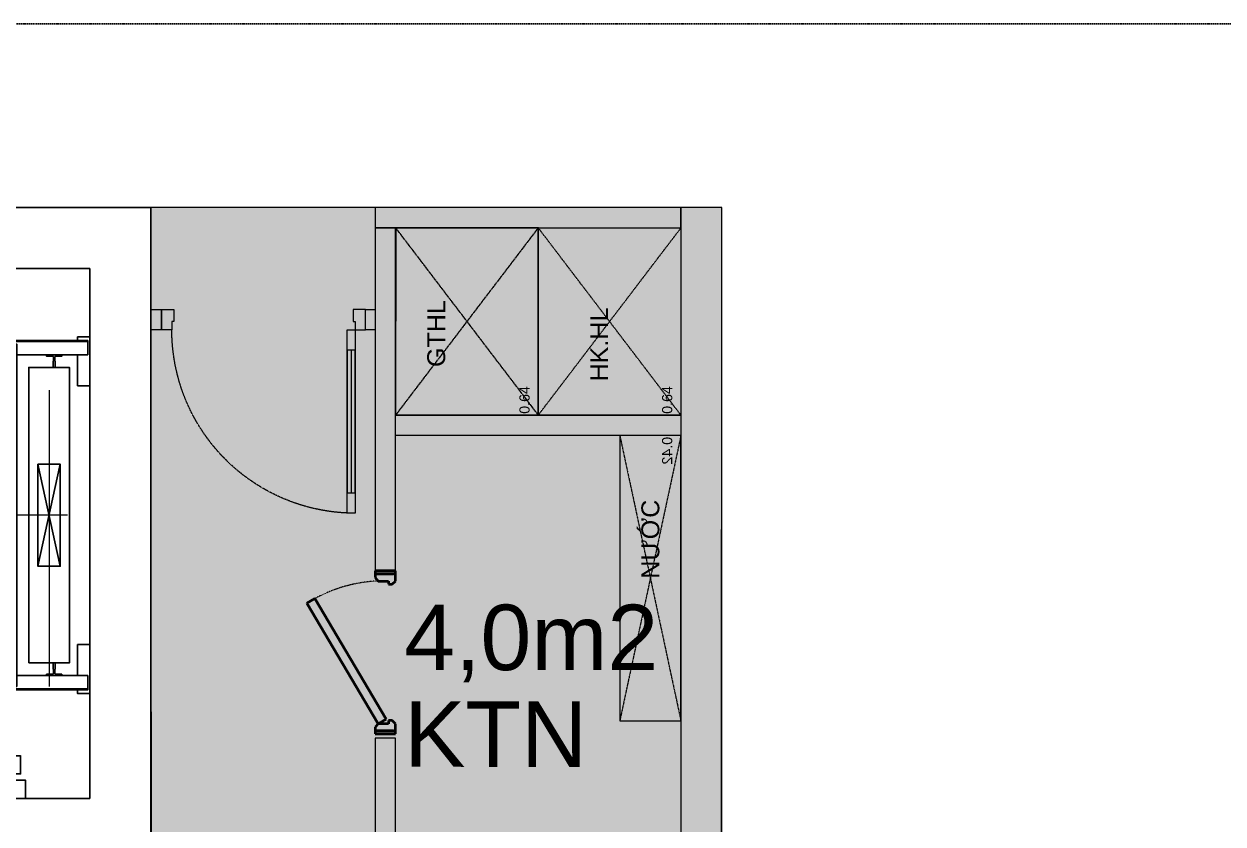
# Model space of a CAD drawing. Header units: millimetres. Extents: x 43 to 292031, y -97961 to -169.
# Drawn here: x 87184 to 93068, y -58729 to -54804 of the extents above; entities that cross this region are included whole.
import ezdxf
from ezdxf.enums import TextEntityAlignment as Align

# ---------------------------------------------------------------- set-up
doc = ezdxf.new("R2010")
doc.units = ezdxf.units.MM
for name, pattern in [('250602-MB CO CAU CĂN HO X1-3A-1$0$Xr_truc thang N3 tang dien hinh$0$T-Can ho$0$HIDDEN3', [0.2, 0.1, -0.1]), ('ACAD_ISO02W100', [15, 12, -3]), ('HIDDEN', [9.525, 6.35, -3.175]), ('HIDDEN3', [0.2, 0.1, -0.1]), ('Xr_truc thang N3 tang dien hinh$0$T-Can ho$0$HIDDEN3', [0.2, 0.1, -0.1]), ('XREF MB$0$HIDDEN', [0.375, 0.25, -0.125]), ('Xref Y2-Y4 ME$0$Xref MB Y2.Y4$0$Xr_truc thang N3 tang dien hinh$0$T-Can ho$0$HIDDEN3', [0.2, 0.1, -0.1]), ('Xref.Trục tầng 1$0$CENTER2', [1.125, 0.75, -0.125, 0.125, -0.125])]:
    doc.linetypes.add(name, pattern=pattern)
doc.layers.get('0').update_dxf_attribs({"color": 231})
for name, color, linetype in [('250602-MB CO CAU CĂN HO X1-3A-1$0$A-TEXT', 2, 'Continuous'), ('250602-MB CO CAU CĂN HO X1-3A-1$0$Xr_truc thang N3 tang dien hinh$0$0- LM HVAC', 50, 'Continuous'), ('A-CONC', 2, 'Continuous'), ('A-DOOR', 142, 'Continuous'), ('A-TBi', 27, 'Continuous'), ('KT', 254, 'Continuous')]:
    doc.layers.add(name, color=color, linetype=linetype)
for name, color, linetype, lineweight in [('A-Truc', 10, 'Xref.Trục tầng 1$0$CENTER2', 9), ('A-Truc ky thuat', 162, 'Continuous', 0), ('AS3_HIDDEN', 253, 'ACAD_ISO02W100', 15), ('ICU. CUA', 145, 'Continuous', 13), ('KTV-KT-TUONG', 4, 'Continuous', 18), ('text', 7, 'Continuous', 20)]:
    doc.layers.add(name, color=color, linetype=linetype, lineweight=lineweight)
doc.layers.add('MDI-HANHLANG', color=5, linetype='HIDDEN', plot=False)
doc.styles.add('250602-MB CO CAU CĂN HO X1-3A-1$0$Xr_truc thang N3 tang dien hinh$0$T-Can ho$0$Arial', font='arial.ttf')
doc.styles.add('PVT_Chu Thuong', font='arial.ttf', dxfattribs={"width": 0.8})
doc.styles.add('Xr_truc thang N3 tang dien hinh$0$T-Can ho$0$Arial', font='arial.ttf')
doc.styles.add('Xref Y2-Y4 ME$0$Xref MB Y2.Y4$0$Xr_truc thang N3 tang dien hinh$0$T-Can ho$0$Arial', font='arial.ttf')

# ---------------------------------------------------------------- blocks, each defined once
blk = doc.blocks.new('THANG TÀNG DH_dwg_MB DH 5T TC 180$0$2_thang maycuon$0$Z$W__23185-2265523-MẶT BẰNG TẦNG 08-11')
at = {"flags": 128}
blk.add_lwpolyline([(57, -89), (-57, -89), (-57, -81), (-4.75, -78), (-4.75, -41.25), (-8, -38), (-8, 0), (8, 0), (8, -38), (4.75, -41.25), (4.75, -78), (57, -81)], close=True, dxfattribs=at)
blk = doc.blocks.new('THANG TÀNG DH_dwg_tm1400x2100mb-2265527-MẶT BẰNG TẦNG 08-11')
for p, q in [((1812.3, 2080), (1817, 2080)), ((710, 1945), (1210, 1835))]:
    blk.add_line(p, q)
at = {"flags": 128}
for points in [[(325, 2090), (85, 2090), (85, 2030), (103, 2030), (85, 2030), (85, 2090), (325, 2090), (325, 2030), (173, 2030)], [(103, 2080), (107.7, 2080), (107.7, 1621.5), (103, 1621.5), (103, 2080), (107.7, 2080), (110, 2080), (118, 2080), (170.7, 2080), (173, 2080)], [(173, 1731.5), (173, 2080), (170.7, 2080), (118, 2080), (110, 2080), (107.7, 2080)], [(1747, 2030), (1595, 2030), (1595, 2090), (1835, 2090), (1835, 2030), (1817, 2030), (1835, 2030), (1835, 2090), (1595, 2090)], [(1812.3, 1621.5), (1817, 1621.5), (1817, 2080), (1812.3, 2080), (1810, 2080), (1802, 2080), (1810, 2080), (1812.3, 2080), (1812.3, 1621.5), (1810, 1621.5), (1802, 1621.5), (1749.3, 1621.5), (1747, 1621.5), (1747, 1631.5)], [(1747, 1731.5), (1747, 2080), (1802, 2080), (1747, 2080)], [(1210, 1945), (1210, 1835), (710, 1835), (710, 1945), (1210, 1945), (710, 1835)], [(120, 1729), (120, 1731.5), (1800, 1731.5), (1800, 1729)], [(1800, 1634), (1800, 1638.2), (1800, 1641.4), (1800, 1649.8), (1800, 1713.2), (1800, 1721.6), (1800, 1724.8), (1800, 1729), (120, 1729), (120, 1724.8), (120, 1721.6), (120, 1713.2), (120, 1649.8), (120, 1641.4), (120, 1638.2), (120, 1634)], [(2139.4, 1750), (2229.4, 1750), (2229.4, -105), (2140, -105), (2140, 1750)], [(107.7, 1621.5), (110, 1621.5), (118, 1621.5), (170.7, 1621.5), (173, 1621.5), (173, 1631.5)], [(2140, 0), (0, 0), (0, 1400), (2070, 1400), (2070, 1250), (2140, 1250)], [(2140, 25), (25, 25), (25, 1375), (2045, 1375), (2045, 1225), (2140, 1225)], [(2260, 590), (2300, 590), (2300, 20), (2260, 20)], [(2350, -25), (2350, -45), (2400, -45), (2400, 30), (2350, 30)], [(1704.7, -35), (1909.7, 0), (1909.7, -35), (1704.7, -35), (1704.7, 0), (1909.7, -35)], [(1085, -310), (1085, -131.5), (1335, -131.5), (1335, -310)]]:
    blk.add_lwpolyline(points, dxfattribs=at)
for points in [[(107.7, 2075.6), (107.7, 2074.9)], [(182, 1919), (180, 1952.5), (173, 1952.5), (173, 1877.5), (180, 1877.5), (182, 1911), (204, 1911), (205, 1910), (235, 1910), (235, 1920), (205, 1920), (204, 1919)], [(1685, 1790), (235, 1790), (235, 1990), (1685, 1990)], [(1738, 1919), (1740, 1952.5), (1747, 1952.5), (1747, 1877.5), (1740, 1877.5), (1738, 1911), (1716, 1911), (1715, 1910), (1685, 1910), (1685, 1920), (1715, 1920), (1716, 1919)], [(2350, 1775), (2350, -100), (2260, -100), (2260, 1775)], [(1800, 1631.5), (120, 1631.5), (120, 1634), (1800, 1634)], [(1153, 1631.5), (1267, 1631.5), (1267, 1623.5), (1214.7, 1620.5), (1214.7, 1583.7), (1218, 1580.5), (1218, 1542.5), (1202, 1542.5), (1202, 1580.5), (1205.2, 1583.7), (1205.2, 1620.5), (1153, 1623.5)], [(2400, 1315), (2400, 1230), (2350, 1230), (2350, 1315)], [(2145, 570), (2145, 1240), (2177, 1240), (2177, 570)], [(2345, 1245), (2345, 575), (2305, 575), (2305, 1245)], [(2224, 585), (2224, 15), (2182, 15), (2182, 585)]]:
    blk.add_lwpolyline(points, close=True, dxfattribs=at)
for centre in [(779, -81.5), (1020, -81.5)]:
    blk.add_circle(centre, 13)
at = {"layer": 'A-Truc'}
for p, q in [((960, 1980), (960, 1730)), ((346.9, 1890), (1801, 1890)), ((779, 0.5), (779, -289.5)), ((1020, 0.5), (1020, -289.5)), ((869, -81.5), (689, -81.5)), ((1110, -81.5), (930, -81.5))]:
    blk.add_line(p, q, dxfattribs=at)
at = {"zscale": -1}
blk.add_blockref('THANG TÀNG DH_dwg_MB DH 5T TC 180$0$2_thang maycuon$0$Z$W__23185-2265523-MẶT BẰNG TẦNG 08-11', (1210, -42.5), dxfattribs=at)
blk = doc.blocks.new('A$C1b9af89e')
at = {"layer": 'A-CONC'}
for p, q in [((3000.1, 8500.2), (6100, 8500.2)), ((6100, 8500.2), (6100.1, 2900.1)), ((5799.9, 8200.2), (3399.9, 8200.2)), ((5799.9, 5600.2), (5799.9, 8200.2)), ((6100.1, 6025), (6100.1, 4900.2)), ((5149.9, 5600.2), (5799.9, 5600.2))]:
    blk.add_line(p, q, dxfattribs=at)
at = {"layer": 'A-TBi', "zscale": -1, "rotation": 269.9983905956683}
blk.add_blockref('THANG TÀNG DH_dwg_tm1400x2100mb-2265527-MẶT BẰNG TẦNG 08-11', (3709.9, 7950.3), dxfattribs=at)
blk = doc.blocks.new('*U13')
blk.add_line((-70, 100), (-70, 799.7))
for points in [[(-50, 0), (-50, 899.7), (-90, 899.7), (-90, 0)], [(-50, 100), (-90, 100), (-90, 799.7), (-50, 799.7)]]:
    blk.add_lwpolyline(points, close=True)
at = {"linetype": 'XREF MB$0$HIDDEN'}
blk.add_arc((-50, 0), 899.7, 90, 180, dxfattribs=at)
at = {"layer": 'ICU. CUA'}
for points in [[(-999.7, -100), (-939.7, -100), (-939.7, -40), (-949.7, -40), (-949.7, 0), (-999.7, 0)], [(0, -100), (-60, -100), (-60, -40), (-50, -40), (-50, 0), (0, 0)]]:
    blk.add_lwpolyline(points, close=True, dxfattribs=at)
blk = doc.blocks.new('*U28')
blk.add_lwpolyline([(0, 0), (0, 300), (1400, 300), (1400, 0)], close=True)
at = {"linetype": 'Xref Y2-Y4 ME$0$Xref MB Y2.Y4$0$Xr_truc thang N3 tang dien hinh$0$T-Can ho$0$HIDDEN3'}
for points in [[(0, 0), (1400, 300)], [(0, 300), (1400, 0)]]:
    blk.add_lwpolyline(points, dxfattribs=at)
at = {"style": 'Xref Y2-Y4 ME$0$Xref MB Y2.Y4$0$Xr_truc thang N3 tang dien hinh$0$T-Can ho$0$Arial'}
blk.add_text('0.42', height=50, dxfattribs=at).set_placement((6.6, 42.7))
blk.add_attdef('--', text='', height=88, dxfattribs=at).set_placement((126.6, 189.6), align=Align.MIDDLE_CENTER)
blk = doc.blocks.new('*U29')
blk.add_lwpolyline([(0, 0), (0, 700), (918.7, 700), (918.7, 0)], close=True)
at = {"linetype": 'Xr_truc thang N3 tang dien hinh$0$T-Can ho$0$HIDDEN3'}
for points in [[(0, 0), (918.7, 700)], [(0, 700), (918.7, 0)]]:
    blk.add_lwpolyline(points, dxfattribs=at)
at = {"style": 'Xr_truc thang N3 tang dien hinh$0$T-Can ho$0$Arial'}
blk.add_text('0.64', height=50, dxfattribs=at).set_placement((6.6, 42.7))
blk.add_attdef('--', text='', height=88, dxfattribs=at).set_placement((126.6, 189.6), align=Align.MIDDLE_CENTER)
blk = doc.blocks.new('*U25')
blk.add_lwpolyline([(0, 0), (0, 700), (918.7, 700), (918.7, 0)], close=True)
at = {"linetype": '250602-MB CO CAU CĂN HO X1-3A-1$0$Xr_truc thang N3 tang dien hinh$0$T-Can ho$0$HIDDEN3'}
for points in [[(0, 0), (918.7, 700)], [(0, 700), (918.7, 0)]]:
    blk.add_lwpolyline(points, dxfattribs=at)
at = {"style": '250602-MB CO CAU CĂN HO X1-3A-1$0$Xr_truc thang N3 tang dien hinh$0$T-Can ho$0$Arial'}
blk.add_text('0.64', height=50, dxfattribs=at).set_placement((6.6, 42.7))
blk.add_attdef('--', text='', height=88, dxfattribs=at).set_placement((126.6, 189.6), align=Align.MIDDLE_CENTER)
blk = doc.blocks.new('KTV-CuaDi-1Canh-Thep - DT1_1-800x2200-EI45-9656795-MẶT BẰNG KIẾN TRÚC TẦNG 4-15')
at = {"layer": 'A-DOOR', "lineweight": 35}
for p, q in [((-365, 35), (226.2, 385)), ((249.1, 346.3), (226.2, 385)), ((-342.1, -3.7), (249.1, 346.3)), ((-400, 50), (-415, 50)), ((-415, 50), (-415, -50)), ((-382.3, 50), (-400, 50)), ((-400, 50), (-400, -50)), ((-400, -40), (-400, 50)), ((-365, 35), (-382.3, 50)), ((-365, -15), (-365, 35)), ((-342.1, -3.7), (-365, 35)), ((352.3, 50), (335, 35)), ((335, 35), (335, -15)), ((370, 50), (352.3, 50)), ((370, -50), (370, 50)), ((370, 50), (370, -40)), ((385, 50), (370, 50)), ((385, -50), (385, 50)), ((-415, -50), (-400, -50)), ((-400, -50), (-365, -50)), ((-350, -15), (-365, -15)), ((-365, -50), (-350, -33)), ((-350, -33), (-350, -15)), ((335, -15), (320, -15)), ((320, -15), (320, -33)), ((320, -33), (335, -50)), ((335, -50), (370, -50)), ((370, -50), (385, -50))]:
    blk.add_line(p, q, dxfattribs=at)
at = {"layer": 'AS3_HIDDEN', "linetype": 'HIDDEN3'}
blk.add_arc((-380.3, 4.6), 715.9, 2.43428, 32.09687, dxfattribs=at)
blk = doc.blocks.new('regregrg444')
at = {"layer": 'KT', "true_color": 0xc4c4c4, "transparency": 33554483}
h = blk.add_hatch(color=9, dxfattribs=at)
h.dxf.hatch_style = 1
h.paths.add_polyline_path([(1758033, 722720.2), (1758033, 714220), (1760833.9, 714220), (1760833.9, 722720.5)])
at = {"layer": 'KTV-KT-TUONG'}
for p, q in [((1758033, 722720.2), (1758033.3, 714419.9)), ((1760633.8, 722720.2), (1760633.9, 714419.9)), ((1760833.9, 714219.9), (1760833.8, 722720))]:
    blk.add_line(p, q, dxfattribs=at)
for points in [[(1758033, 722720.2), (1758033, 714220), (1760833.9, 714220), (1760833.9, 722720.5)], [(1759133.4, 722620.2), (1760633.8, 722620.2), (1760633.8, 722720.2), (1759133.4, 722720.2)], [(1759233.4, 722620.2), (1759133.4, 722620.2), (1759133.4, 720937.6), (1759233.4, 720937.6)], [(1758085.3, 722120.2), (1758033.1, 722120.2), (1758033.1, 722220.2), (1758085.3, 722220.2)], [(1759133.4, 722120.2), (1759085.3, 722120.2), (1759085.3, 722220.2), (1759133.4, 722220.2)], [(1759133.4, 722120.2), (1759085.3, 722120.2), (1759085.3, 722220.2), (1759133.4, 722220.2)], [(1760633.8, 721601.5), (1759233.4, 721601.5), (1759233.4, 721701.5), (1760633.8, 721701.5)], [(1759233.3, 720116.7), (1759133.3, 720116.7), (1759133.3, 718548.2), (1759233.3, 718548.2)]]:
    blk.add_lwpolyline(points, close=True, dxfattribs=at)
at = {"layer": '250602-MB CO CAU CĂN HO X1-3A-1$0$Xr_truc thang N3 tang dien hinh$0$0- LM HVAC', "color": 7}
ref = blk.add_blockref('*U25', (1759933.8, 721701.5), dxfattribs=dict(at, rotation=90.00110246797054))
ref.add_attrib('--', 'GTHL', dxfattribs={"layer": '0', "height": 88, "rotation": 90.0011, "style": '250602-MB CO CAU CĂN HO X1-3A-1$0$Xr_truc thang N3 tang dien hinh$0$T-Can ho$0$Arial'}).set_placement((1759432.8, 722101.5), align=Align.MIDDLE_CENTER)
at = {"layer": 'A-DOOR', "color": 7, "lineweight": 35, "zscale": -0.9999999999999997, "rotation": 90.00007286810597}
blk.add_blockref('KTV-CuaDi-1Canh-Thep - DT1_1-800x2200-EI45-9656795-MẶT BẰNG KIẾN TRÚC TẦNG 4-15', (1759183.4, 720552.6), dxfattribs=at)
at = {"layer": 'A-Truc ky thuat', "color": 7}
ref = blk.add_blockref('*U29', (1760633.8, 721701.5), dxfattribs=dict(at, rotation=90.00110246797054))
ref.add_attrib('--', 'HK.HL', dxfattribs={"layer": '0', "height": 88, "rotation": 90.0011, "style": 'Xr_truc thang N3 tang dien hinh$0$T-Can ho$0$Arial'}).set_placement((1760232.5, 722048.3), align=Align.MIDDLE_CENTER)
ref = blk.add_blockref('*U28', (1760633.7, 721601.5), dxfattribs=dict(at, xscale=-0.9999999999999988, rotation=90.00110246168101))
ref.add_attrib('--', 'NƯỚC', dxfattribs={"layer": '0', "height": 88, "rotation": 90.0011, "style": 'Xref Y2-Y4 ME$0$Xref MB Y2.Y4$0$Xr_truc thang N3 tang dien hinh$0$T-Can ho$0$Arial'}).set_placement((1760483.7, 721092.7, 0), align=Align.MIDDLE_CENTER)
at = {"layer": 'ICU. CUA', "color": 7, "xscale": -1.000257109844844, "yscale": 1.000257109844844, "zscale": 1.000257109844844, "rotation": 179.9976803993144}
blk.add_blockref('*U13', (1759085.3, 722120.2), dxfattribs=at)
at = {"layer": 'text', "color": 7, "style": 'PVT_Chu Thuong'}
for s, p in [('4,0m2', (1759276.4, 720450.6)), ('KTN', (1759276.3, 719976))]:
    blk.add_text(s, height=320.98, rotation=359.99829, dxfattribs=at).set_placement(p)

msp = doc.modelspace()

# ---------------------------------------------------------------- linework, layer by layer
at = {"layer": 'MDI-HANHLANG'}
msp.add_line((81624.4, -54803.8), (111267.5, -54803.8), dxfattribs=at)

# ---------------------------------------------------------------- block references
at = {"layer": '250602-MB CO CAU CĂN HO X1-3A-1$0$A-TEXT'}
msp.add_blockref('A$C1b9af89e', (81706.9, -64204.1, 0), dxfattribs=at)

# ---------------------------------------------------------------- next in the draw order: block references
at = {"layer": 'KTV-KT-TUONG', "rotation": 359.9926896388424}
msp.add_blockref('regregrg444', (-1670318.3, -778199.8), dxfattribs=at)

doc.saveas('drawing.dxf')
